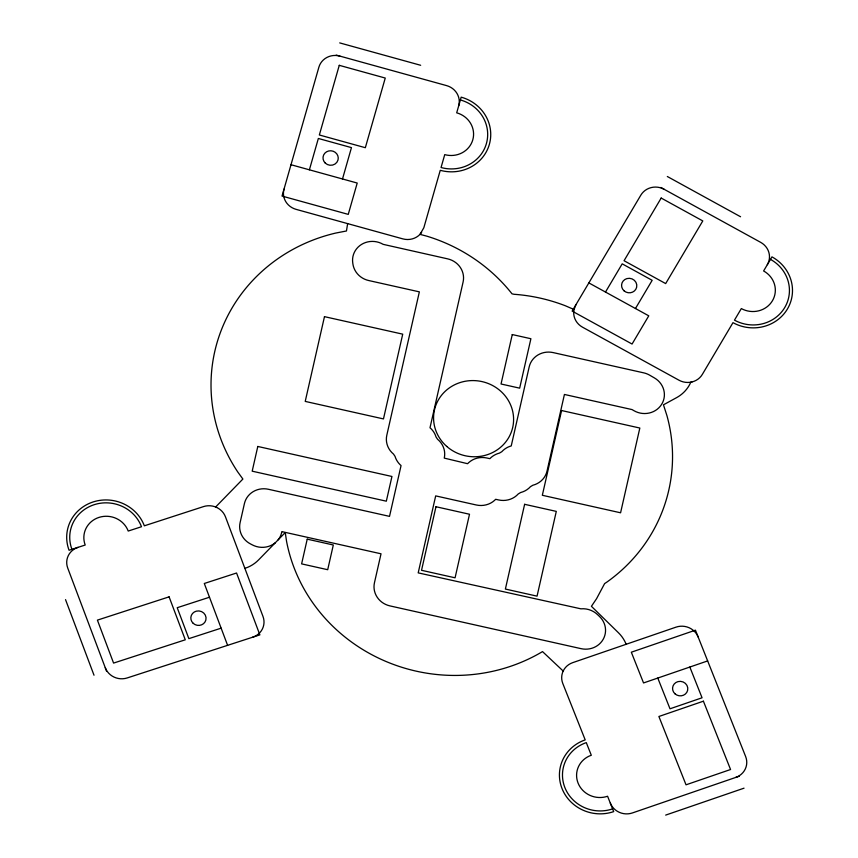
<?xml version="1.0" encoding="UTF-8"?>
<svg xmlns="http://www.w3.org/2000/svg" width="858" height="858" viewBox="0 0 858 858"><rect width="100%" height="100%" fill="white"/><g stroke="black" fill="none" stroke-linecap="round" stroke-linejoin="round"><path stroke-width="1.29" d="M347.64 223.616L346.46 230.984L335.714 233.065A168.018 159.331 11 0 0 237.838 472.093L242.889 479.043L215.605 507.046L216.613 507.421M309.395 169.809L318.35 138.47L351.458 147.619L342.503 178.968M770.473 259.373A37.044 35.124 11 0 1 784.759 307.507A37.044 35.124 11 0 1 734.469 320.152L741.333 308.569A22.909 21.729 11 0 0 772.447 300.74A22.909 21.729 11 0 0 763.609 270.967L771.964 256.864A40.09 38.02 11 0 1 787.43 308.977A40.09 38.02 11 0 1 732.979 322.662L702.359 374.367A17.181 16.291 11 0 1 679.021 380.233L582.485 327.166A17.181 16.291 11 0 1 574.013 309.588L575.857 304.837M563.18 671.042L542.524 651.597A168.018 159.331 11 0 1 286.561 541.355L285.253 532.55L258.59 559.909A34.363 32.593 11 0 1 247.823 567.267L244.873 568.371M574.034 309.513L565.336 305.759A168.018 159.331 11 0 0 514.039 294.283L512.022 293.833A168.018 159.331 11 0 0 426.748 236.143L420.002 234.363L423.831 227.767L440.261 170.302A40.09 38.02 11 0 0 489.35 144.412A40.09 38.02 11 0 0 461.175 97.158L456.692 112.827A22.909 21.729 11 0 1 472.79 139.833A22.909 21.729 11 0 1 444.744 154.622L441.055 167.514A37.044 35.124 11 0 0 486.4 143.597A37.044 35.124 11 0 0 460.371 99.946M605.491 292.052L622.2 263.846L652.166 280.319L635.456 308.515M278.11 539.875L278.775 539.028A20.238 19.187 11 0 0 281.746 532.142L281.821 531.606L381.027 553.796L374.453 582.764A20.238 19.187 11 0 0 389.95 605.898L581.102 648.669A20.238 19.187 11 0 0 603.174 639.328A20.238 19.187 11 0 0 599.377 616.376A49.946 47.362 11 0 0 595.774 613.127A20.238 19.187 11 0 0 580.898 608.826L418.2 572.876L435.682 495.892L476.297 504.987A20.238 19.187 11 0 0 494.605 500.343L495.645 499.292L498.584 499.946A20.238 19.187 11 0 0 518.243 493.951L520.613 492.535A20.238 19.187 11 0 0 530.469 486.668L532.839 485.253A20.238 19.187 11 0 0 547.029 471.085L564.425 394.455L632.024 409.577L633.933 410.682A20.238 19.187 11 0 0 661.593 404.418A20.238 19.187 11 0 0 654.472 377.96L649.742 375.214A20.238 19.187 11 0 0 643.725 372.855L553.185 352.595A20.238 19.187 11 0 0 529.182 366.902L511.229 445.956L509.781 446.396A20.238 19.187 11 0 0 501.812 451.694L499.431 453.11A20.238 19.187 11 0 0 490.937 457.625L489.886 458.665L486.958 458.011A20.238 19.187 11 0 0 468.65 462.655L467.599 463.706L444.262 458.108A20.238 19.187 11 0 0 437.569 439.264L436.036 436.979A20.238 19.187 11 0 0 431.124 428.796L429.997 427.777L463.106 281.982A20.238 19.187 11 0 0 447.608 258.848L383.161 244.348A20.238 19.187 11 0 0 361.55 244.412A20.238 19.187 11 0 0 352.767 263.031A32.797 31.102 11 0 0 353.346 266.13A20.238 19.187 11 0 0 368.683 280.523L419.358 291.859L386.808 435.231A20.238 19.187 11 0 0 393.5 454.075L395.034 456.359A20.238 19.187 11 0 0 399.946 464.543L401.061 465.562L389.521 516.366L268.425 489.274A20.238 19.187 11 0 0 244.423 503.571L240.101 522.64A20.238 19.187 11 0 0 250.429 543.897A43.801 41.538 11 0 0 254.29 545.795A20.238 19.187 11 0 0 274.817 543.157L275.375 542.685M707.657 660.917L643.543 682.947L631.327 652.209L695.441 630.169L745.645 756.563A17.181 16.291 11 0 1 735.724 777.434M739.285 776.211L632.432 812.934A17.181 16.291 11 0 1 610.295 803.077M665.679 815.1L744.036 788.17M209.481 597.232L177.209 607.711L188.867 638.642L221.128 628.163M692.063 381.928L690.787 382.142L689.993 383.923A34.363 32.593 11 0 1 676.565 397.662L663.459 404.815L666.934 415.637A168.018 159.331 11 0 1 606.595 582.303L604.622 583.579L596.567 598.691L591.419 606.306L618.457 632.764A34.363 32.593 11 0 1 625.847 643.532L626.125 644.294M339.714 42.9L420.656 65.283M336.229 55.094L446.61 85.618A17.181 16.291 11 0 1 458.676 105.866M290.991 164.725L357.218 183.044L348.251 214.382L282.035 196.074L318.876 67.203A17.181 16.291 11 0 1 339.907 56.102M667.32 176.501L740.561 216.752M660.832 187.473L760.692 242.364A17.181 16.291 11 0 1 767.32 264.693M588.845 282.904L648.766 315.83L632.067 344.037L572.147 311.1L640.829 195.163A17.181 16.291 11 0 1 664.156 189.296M689.843 667.041L702.058 697.779L670.001 708.794L657.786 678.056M227.606 645.345L204.301 583.483L236.561 573.005L259.867 634.866L127.22 677.938A17.181 16.291 11 0 1 105.266 667.717M106.564 671.16L67.728 568.06A17.181 16.291 11 0 1 78.035 547.35M65.53 599.624L94.015 675.225M71.933 549.335A37.044 35.124 11 0 1 94.155 504.697A37.044 35.124 11 0 1 141.484 526.737L128.217 531.048A22.909 21.729 11 0 0 98.938 517.417A22.909 21.729 11 0 0 85.199 545.023L69.069 550.257A40.09 38.02 11 0 1 93.114 501.951A40.09 38.02 11 0 1 144.348 525.815L203.507 506.595A17.181 16.291 11 0 1 225.461 516.827L262.998 616.484A17.181 16.291 11 0 1 252.692 637.194M612.601 808.88A37.044 35.124 11 0 1 564.896 787.623A37.044 35.124 11 0 1 586.282 742.62L591.301 755.255A22.909 21.729 11 0 0 578.077 783.097A22.909 21.729 11 0 0 607.582 796.245L613.695 811.614A40.09 38.02 11 0 1 562.044 788.599A40.09 38.02 11 0 1 585.199 739.886L562.805 683.526A17.181 16.291 11 0 1 572.726 662.644L676.018 627.144A17.181 16.291 11 0 1 698.155 637.001M421.632 232.389A17.181 16.291 11 0 1 402.788 238.867L296.096 209.363A17.181 16.291 11 0 1 284.019 189.103M257.797 446.46L252.188 471.181L386.325 501.19L391.945 476.48L257.797 446.46M324.474 316.656L305.223 401.405L383.472 418.919L402.724 334.159L324.474 316.656M307.228 539.156L301.619 563.878L327.702 569.712L333.312 544.991L307.228 539.156M435.971 506.735L421.535 570.302L455.072 577.809L469.508 514.242L435.971 506.735M512.269 334.556L501.04 383.998L519.669 388.159L530.898 338.728L512.269 334.556M524.624 504.311L505.383 589.06L537.054 596.149L556.295 511.389L524.624 504.311M561.582 410.532L542.331 495.281L620.581 512.794L639.832 428.035L561.582 410.532M339.264 65.326L319.348 134.985L365.336 147.705L385.253 78.046L339.264 65.326M661.186 198.048L624.056 260.714L665.669 283.59L702.788 220.924L661.186 198.048M703.41 701.19L658.89 716.494L686.025 784.813L730.555 769.508L703.41 701.19M169.101 596.846L97.404 620.13L113.578 663.084L185.285 639.8L169.101 596.846M193.168 623.294A7.636 7.239 11 0 0 205.856 620.044A7.636 7.239 11 0 0 196.343 611.153A7.636 7.239 11 0 0 193.168 623.294M674.999 693.822A7.636 7.239 11 0 0 687.623 690.358A7.636 7.239 11 0 0 677.949 681.627A7.636 7.239 11 0 0 674.999 693.822M325.225 163.041A7.636 7.239 11 0 0 337.988 160.06A7.636 7.239 11 0 0 328.668 150.976A7.636 7.239 11 0 0 325.225 163.041M624.066 290.83A7.636 7.239 11 0 0 636.647 287.237A7.636 7.239 11 0 0 626.876 278.603A7.636 7.239 11 0 0 624.066 290.83M446.739 446.407A40.09 38.02 11 0 0 512.709 427.423A40.09 38.02 11 0 0 461.314 382.185A40.09 38.02 11 0 0 446.739 446.407"/></g></svg>
